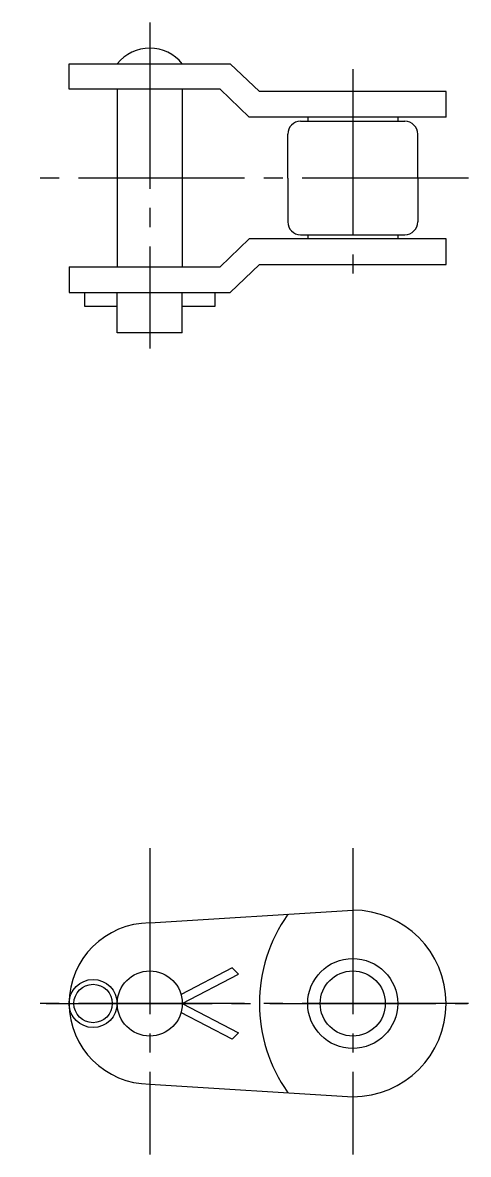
# Model space of a CAD drawing. Extents: x 12 to 173, y 11 to 155.
# Drawn here: x 137.7 to 172.6, y 66.9 to 155.4 of the extents above; entities outside this region: 2.
import ezdxf

# ---------------------------------------------------------------- set-up
doc = ezdxf.new("R2010")
doc.units = 0
doc.linetypes.add('CENTER', pattern=[17.5, 13, -1.5, 1.5, -1.5])
doc.layers.get('0').update_dxf_attribs({"linetype": 'CONTINUOUS'})
doc.layers.add('CENTER', color=1, linetype='CENTER')

msp = doc.modelspace()

# ---------------------------------------------------------------- linework, layer by layer
at = {"color": 7, "linetype": 'CONTINUOUS'}
for p, q in [((141.388, 152.177), (153.988, 152.177)), ((141.388, 150.177), (141.388, 152.177)), ((153.988, 152.177), (156.263, 149.997)), ((153.184, 150.177), (141.388, 150.177)), ((145.143, 150.177), (145.143, 136.287)), ((150.233, 150.177), (150.233, 136.287)), ((153.184, 150.177), (155.459, 147.997)), ((170.863, 149.997), (156.263, 149.997)), ((170.863, 147.997), (170.863, 149.997)), ((170.863, 147.997), (155.459, 147.997)), ((160.043, 147.997), (160.043, 147.668)), ((167.083, 147.997), (167.083, 147.668)), ((159.483, 147.668), (167.643, 147.668)), ((150.233, 146.704), (150.233, 146.705)), ((158.483, 143.232), (158.483, 146.668)), ((168.643, 143.232), (168.643, 146.668)), ((150.233, 143.232), (150.233, 143.232)), ((158.483, 143.232), (158.483, 139.796)), ((168.643, 143.232), (168.643, 139.796)), ((153.184, 136.287), (155.459, 138.467)), ((170.863, 138.467), (155.459, 138.467)), ((159.483, 138.796), (167.643, 138.796)), ((160.043, 138.796), (160.043, 138.467)), ((167.083, 138.796), (167.083, 138.467)), ((170.863, 136.467), (170.863, 138.467)), ((153.988, 134.287), (156.263, 136.467)), ((156.263, 136.467), (170.863, 136.467)), ((141.388, 136.287), (153.184, 136.287)), ((141.388, 136.287), (141.388, 134.287)), ((141.388, 134.287), (153.988, 134.287)), ((142.608, 133.191), (142.608, 134.287)), ((145.143, 131.132), (145.143, 134.287)), ((150.233, 131.132), (150.233, 134.287)), ((152.768, 134.287), (152.768, 133.191)), ((145.143, 133.191), (142.608, 133.191)), ((152.768, 133.191), (150.233, 133.191)), ((150.233, 131.132), (145.143, 131.132)), ((147.688, 84.958), (163.563, 85.958)), ((154.123, 81.458), (150.136, 79.371)), ((154.623, 80.958), (154.123, 81.458)), ((150.228, 78.658), (154.623, 80.958)), ((154.123, 75.858), (150.122, 77.952)), ((150.228, 78.658), (154.623, 76.358)), ((154.623, 76.358), (154.123, 75.858)), ((147.688, 72.358), (163.563, 71.358))]:
    msp.add_line(p, q, dxfattribs=at)
for centre, radius in [((163.563, 78.658), 3.52), ((147.688, 78.658), 2.545), ((163.563, 78.658), 2.545), ((143.258, 78.658), 1.88), ((143.258, 78.658), 1.5)]:
    msp.add_circle(centre, radius, dxfattribs=at)
for centre, radius, start, end in [((147.688, 150.092), 3.29, 39.3304, 140.6696), ((159.483, 146.668), 1, 90, 180), ((167.643, 146.668), 1, 0, 90), ((159.483, 139.796), 1, 180, 270), ((167.643, 139.796), 1, 270, 0), ((163.563, 78.658), 7.3, 270, 90), ((168.346, 78.658), 12.083, 144.713, 215.287), ((147.688, 78.658), 6.3, 90, 270)]:
    msp.add_arc(centre, radius, start, end, dxfattribs=at)
at = {"layer": 'CENTER', "color": 1, "linetype": 'CENTER'}
for p, q in [((147.688, 155.388), (147.688, 129.902)), ((163.563, 151.759), (163.563, 134.482)), ((172.607, 143.232), (137.746, 143.232)), ((147.688, 90.814), (147.688, 66.856)), ((163.563, 90.814), (163.563, 66.856)), ((172.607, 78.658), (137.746, 78.658)), ((139.575, 78.658), (172.532, 78.658))]:
    msp.add_line(p, q, dxfattribs=at)

# ---------------------------------------------------------------- texts
at = {"color": 7, "linetype": 'CONTINUOUS'}
for p in [(12.397, 26.087), (12.397, 11.087)]:
    msp.add_text('JNOS50', height=4, dxfattribs=at).set_placement(p)

doc.saveas('drawing.dxf')
